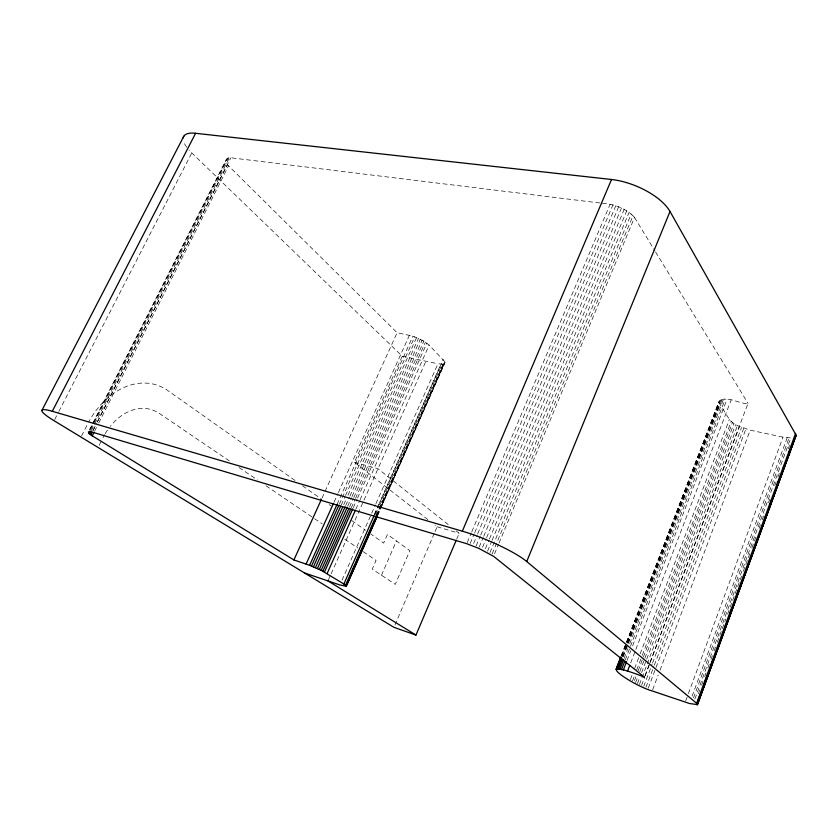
<?xml version="1.0" encoding="UTF-8"?>
<svg xmlns="http://www.w3.org/2000/svg" width="838" height="838" viewBox="0 0 838 838"><rect width="100%" height="100%" fill="white"/><g stroke="black" fill="none" stroke-linecap="round" stroke-linejoin="round"><path stroke-width="0.63" stroke-dasharray="4.19 3.14" d="M649.984 662.47L748.02 403.329C741.232 405.131 723.959 393.399 718.836 402.491L729.406 419.461L732.454 422.53L737.471 425.631L750.209 430.166L783.006 437.143L790.789 437.939L694.723 699.489M377.435 515.862L444.968 361.911L429.161 345.099L423.881 341.087L412.893 336.122L397.107 332.738L228.596 165.851C224.898 163.263 225.286 156.716 230.827 157.774L599.725 202.964M692.115 696.137L787.175 437.813M693.518 697.865L789.071 437.939M698.4 693.675L699.751 690.009M701.553 685.107L702.893 681.43M704.695 676.538L706.046 672.862M707.838 667.97L709.189 664.293M710.98 659.401L712.331 655.725M714.133 650.822L715.474 647.156M717.276 642.254L725.813 618.999M727.604 614.097L741.536 576.146M743.337 571.244L750.073 552.881M751.875 547.979L756.368 535.744M759.06 528.39L760.412 524.724M762.203 519.822L763.554 516.156M768.498 502.685L769.839 499.008M774.783 485.548L776.135 481.871M777.926 476.969L779.277 473.302M788.265 448.812L789.616 445.146M685.704 700.935L687.967 694.796M688.417 693.571L783.006 437.143M652.666 689.726L658.186 675.03M660.03 670.138L750.209 430.166M643.752 686.353L652.048 664.366M652.509 663.151L741.536 427.485M645.993 687.265L653.829 666.493M654.289 665.278L743.694 428.312M648.256 688.145L745.883 429.035M635.623 682.624L637.938 676.507M639.792 671.626L644.432 659.401M644.893 658.186L733.941 423.578M637.456 683.536L639.771 677.429M641.625 672.537L646.255 660.323M646.716 659.108L735.617 424.625M639.446 684.468L737.471 425.631M644.893 675.92L649.523 663.696M641.552 685.411L644.789 676.863M645.25 675.648L649.869 663.434M650.33 662.219L739.451 426.594M630.385 679.513L632.25 674.632M634.576 668.525L639.687 655.096M640.148 653.87L729.406 419.461M632.533 680.927L634.397 676.036M636.723 669.918L641.845 656.447M642.306 655.232L731.186 421.483M634.439 680.529L635.833 676.853M638.158 670.746L732.454 422.53M623.263 656.898L627.934 644.705M628.406 643.479L722.021 399.517M624.132 658.343L627.882 648.57M629.757 643.678L723.466 399.307M625.242 659.956L725.121 399.244M627.044 660.417L630.784 650.655M632.648 645.784L726.975 399.328M630.71 662.9L635.382 650.665M635.853 649.45L731.134 399.936M621.168 656.049L718.899 401.674M621.367 655.745L719.255 400.952M621.869 655.578L626.562 643.364M627.034 642.149L719.905 400.344M622.184 656.814L720.837 399.862M622.864 656.332L627.536 644.16M628.008 642.945L719.58 404.377M492.168 553.834L632.994 215.775C624.488 207.625 612.641 203.697 601.024 203.131M494.535 553.866L498.547 544.218M499.05 543.014L634.513 217.471L632.994 215.775M485.432 548.618L488.963 540.164M489.465 538.96L626.719 210.851M487.569 551.195L491.602 541.547M492.105 540.342L629.066 212.433M490 552.535L631.171 214.088M476.162 545.831L480.216 536.173M480.719 534.969L618.664 206.787M479.168 547.109L483.222 537.462M483.725 536.257L621.471 208.002M482.615 547.245L486.155 538.803M486.658 537.587L624.174 209.364M467.258 542.511L471.333 532.874M471.836 531.669L610.116 204.242M470.149 543.506L474.214 533.858M474.727 532.654L612.934 204.891M473.638 543.412L477.199 534.969M477.702 533.764L615.804 205.75M456.637 539.253L459.182 533.272L456.134 530.852M394.97 624.928L434.545 532.769M435.058 531.575L437.111 526.788L435.069 525.196M381.468 575.245L396.426 540.95M376.021 515.862L443.103 364.163L444.926 363.147M376.671 514.878L444.632 361.147M376.775 515.852L443.931 363.943M377.278 515.056L380.976 506.676M381.51 505.482L444.968 361.911M377.477 515.506L381.353 506.571M381.709 505.953L445.072 362.571M342.03 580.189L371.171 514.438M371.705 513.233L375.414 504.874M375.937 503.669L437.939 363.797L443.103 364.163M374.397 514.364L378.085 506.026M378.608 504.832L440.851 364.226M374.544 514.721L443.271 359.429M375.571 514.574L379.268 506.225M379.792 505.031L442.066 364.258M328.496 579.718L330.622 574.941M331.157 573.758L425.914 361.241M349.509 507.042L353.259 498.683M353.793 497.489L423.881 341.087M351.206 507.954L354.945 499.605M355.48 498.411L425.453 342.103M353.28 507.65L357.009 499.301M357.543 498.118L426.877 343.119M355.815 509.305L359.544 500.977M360.068 499.783L429.161 345.099M341.255 505.031L344.994 496.714M345.528 495.52L416.633 337.463M343.737 504.675L345.874 499.919M348.011 495.164L418.529 338.28M345.675 505.555L349.415 497.238M349.949 496.044L420.383 339.16M347.707 506.131L351.457 497.772M352.002 496.578L422.174 340.102M334.09 502.067L337.861 493.729M338.395 492.535L409.436 335.221M427.925 519.623L354.422 462.283L402.271 356.213L191.787 152.914A39.91 13.471 29 0 1 189.021 150.044M337.033 504.413L412.893 336.122M339.317 504.256L414.747 336.74M322.002 498.097L397.107 332.738M99.188 445.303L101.922 439.877M92.756 430.942L95.113 426.27M97.47 421.598L230.827 157.774M93.217 430.208L96.747 423.221M97.334 422.048L227.527 164.489M94.6 431.151L98.14 424.143M98.737 422.97L228.596 165.851M81.59 435.917L87.508 424.258M89.446 429.852L226.449 159.178M90.064 429.339L93.165 423.326M93.615 422.342L227.129 158.55M90.713 429.779L94.244 422.792M94.39 422.352L228.104 158.11M91.363 430.638L229.34 157.848M54.69 419.566L58.283 412.579M58.88 411.416L191.787 152.914M402.271 356.213L437.939 363.797M354.422 462.283L377.99 468.714L450.048 526.013M437.111 526.788L459.182 533.272M229.35 460.921L159.241 413.375A51.317 38.192 -70.7 0 0 110.291 426.312M239.06 467.51L257.402 479.944M266.034 485.799L313.496 517.978M314.575 518.712L322.127 523.834M344.774 539.201L357.721 547.979M363.116 551.634L376.063 560.413L372.24 569.117L395.264 584.4L409.866 550.639L387.439 534.466L383.657 543.087L370.836 534.026M294.997 480.436L167.893 390.623A72.854 54.355 -70.9 0 0 88.65 422.069M302.476 485.726L320.64 498.558M329.177 504.591L331.314 506.1M351.614 520.44L365.494 530.255M634.513 217.471L654.907 250.855M655.588 251.976L748.02 403.329M186.738 147.258A39.91 13.471 29 0 1 183.784 142.135M103.011 437.698A51.317 38.192 -70.7 0 1 104.635 434.671M105.2 433.686A51.317 38.192 -70.7 0 1 107.641 429.884"/><path stroke-width="1.26" d="M304.508 572.951L339.903 584.966L346.324 586.254L343.873 584.002L321.164 570.322L309.599 565.294L293.897 559.952L92.243 435.823L88.943 433.267L88.409 431.853L92.159 432.104L466.756 543.715L478.655 548.324L493.53 556.275L644.432 677.146C586.977 654.562 632.491 685.547 652.205 690.952L689.412 703.48L697.446 704.622L796.1 435.142L670.012 211.48A47.127 21.18 22.4 0 0 611.52 179.489L195.6 133.294A39.91 13.471 29 0 0 183.197 137.903M697.446 704.622L796.1 435.142M698.274 699.992L700.526 693.854M704.13 684.028L707.282 675.428M710.886 665.602L713.138 659.454M717.642 647.177L718.994 643.49M724.388 628.741L725.739 625.064M730.244 612.777L731.595 609.09M737 594.351L738.351 590.664M764.476 519.413L765.827 515.726M770.332 503.439L771.672 499.752M777.077 485.013L778.429 481.326M782.933 469.039L784.284 465.362M788.788 453.075L790.14 449.388M697.111 704.831L795.901 435.907M697.478 704.287L696.619 703.281L795.597 433.351M618.58 669.101L622.32 659.338M619.921 669.342L623.671 659.558M621.503 669.698L624.771 661.172M623.304 670.18L626.573 661.643M627.442 671.458L629.778 665.351M616.024 669.436L620.707 657.264M616.223 669.164L620.906 656.971M616.716 669.007L620.937 658.019M617.501 668.996L621.712 658.029M696.619 703.281L526.725 561.533L670.012 211.48M195.6 133.294L52.302 411.29L462.335 531.187L611.52 179.489M52.302 411.29A42.183 5.499 25.2 0 0 54.093 420.728L393.944 627.327L415.962 635.068L456.134 540.458M345.581 585.186L376.136 516.072M347.173 582.829L348.755 579.247M351.394 573.265L354.568 566.09M357.218 560.109L358.8 556.516M359.858 554.128L361.974 549.34M363.032 546.952L364.614 543.359M367.264 537.378L368.846 533.796M369.904 531.397L372.02 526.62M373.078 524.221L374.659 520.639M346.073 585.647L376.754 516.25M346.073 586.39L377.142 516.103M346.324 586.254L376.911 517.046M343.873 584.002L374.01 515.915M321.164 570.322L348.975 508.237M322.892 571.191L350.672 509.148M324.474 572.029L352.746 508.844M327.113 573.559L355.291 510.489M313.443 566.823L340.71 506.215M315.423 567.672L342.669 507.053M317.393 568.541L345.141 506.739M319.32 569.431L347.173 507.325M306.111 564.037L333.555 503.261M309.599 565.294L337.033 504.413M311.495 566.027L338.782 505.44M293.897 559.952L321.457 499.291M90.86 434.87L92.033 432.544M92.243 435.823L94.013 432.324M88.943 433.267L90.116 430.942M89.75 434.011L90.933 431.675M42.026 410.17L183.815 136.227M794.644 437.101L795.419 436.567M327.962 580.912L415.962 635.068M462.335 531.187A50.458 8.883 22.8 0 1 526.725 561.533"/></g></svg>
